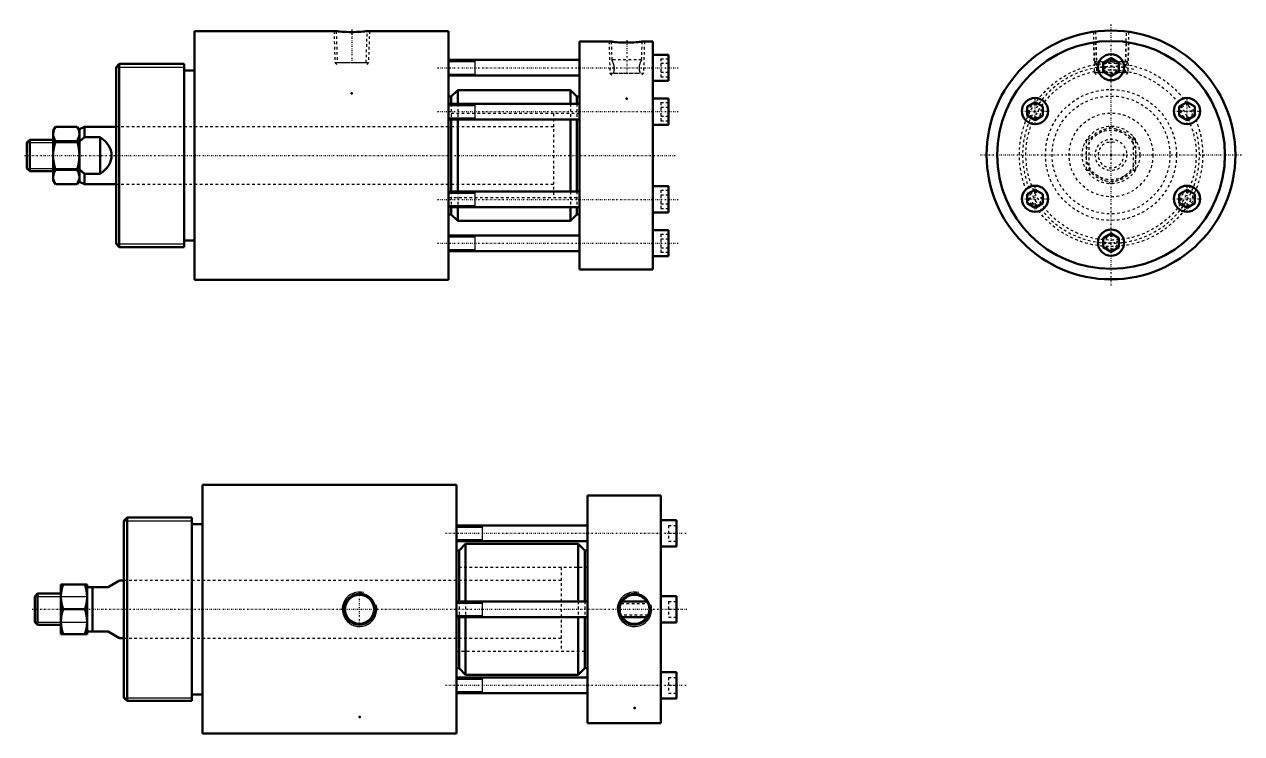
# Model space of a CAD drawing. Header units: millimetres. Extents: x -65 to 400, y -221 to 50.
import ezdxf

# ---------------------------------------------------------------- set-up
doc = ezdxf.new("R2010")
doc.units = ezdxf.units.MM
doc.linetypes.add('Center', pattern=[1.5, 0.45, -0.5, 0.05, -0.5])
doc.linetypes.add('Dashed', pattern=[2, 1, -1])
for name, color, linetype, lineweight in [('2d ConnectionPoints', 7, 'Continuous', 50), ('AM_0', 7, 'Continuous', 50), ('AM_5', 3, 'Continuous', 25), ('AM_7', 7, 'Center', 25), ('AM_9', 6, 'Dashed', 25)]:
    doc.layers.add(name, color=color, linetype=linetype, lineweight=lineweight)

# ---------------------------------------------------------------- blocks, each defined once
blk = doc.blocks.new('1_RODcxhc2_a_sd_32_40EX_0_in_JEAL_R_SD_32_40T_EX_0__0')
at = {"layer": 'AM_0'}
for p, q in [((-53.15, 10.97), (-54, 9.5)), ((-54, -9.5), (-54, 9.5)), ((-53.15, 10.97), (-44.85, 10.97)), ((-44, 9.5), (-44.85, 10.97)), ((-42, 11), (-44, 10.07)), ((-44, 10.07), (-44, -10.07)), ((-30, 11), (-42, 11)), ((-42, 11), (-42, 6.98)), ((-62.93, 6), (-64, 4.93)), ((-64, 4.93), (-64, -4.93)), ((-54, 6), (-62.93, 6)), ((-62.93, 6), (-62.93, -6)), ((-53.15, 5.48), (-44.85, 5.48)), ((-42, 6.98), (-44, 5.4)), ((-36, 6.98), (-42, 6.98)), ((-36, 6.98), (-36, -6.98)), ((-64, -4.93), (-62.93, -6)), ((-62.93, -6), (-54, -6)), ((-53.15, -5.48), (-44.85, -5.48)), ((-44, -5.4), (-42, -6.98)), ((-42, -6.98), (-36, -6.98)), ((-42, -6.98), (-42, -11)), ((-54, -9.5), (-53.15, -10.97)), ((-53.15, -10.97), (-44.85, -10.97)), ((-44.85, -10.97), (-44, -9.5)), ((-44, -10.07), (-42, -11)), ((-42, -11), (-30, -11))]:
    blk.add_line(p, q, dxfattribs=at)
for points in [[(-54, 8.23), (-54, 8.42), (-53.92, 9.06), (-53.74, 9.7), (-53.48, 10.34), (-53.15, 10.97)], [(-44.85, 10.97), (-44.5, 10.3), (-44.23, 9.63), (-44.06, 8.93), (-44, 8.23)], [(-53.15, 5.48), (-53.5, 6.15), (-53.77, 6.83), (-53.94, 7.53), (-54, 8.23)], [(-54, 0), (-53.94, 1.38), (-53.78, 2.74), (-53.51, 4.12), (-53.15, 5.48)], [(-44, 8.23), (-44, 8.03), (-44.08, 7.39), (-44.26, 6.76), (-44.52, 6.12), (-44.85, 5.48)], [(-44.85, 5.48), (-44.5, 4.16), (-44.24, 2.82), (-44.06, 1.44), (-44, 0.05), (-44, 0)], [(-36, -6.98), (-35, -6.21), (-34.12, -5.4), (-33.37, -4.54), (-32.75, -3.65), (-32.27, -2.74), (-31.93, -1.8), (-31.73, -0.84), (-31.67, 0.12), (-31.76, 1.07), (-31.99, 2.02), (-32.37, 2.96), (-32.89, 3.87), (-33.54, 4.75), (-34.32, 5.6), (-35.23, 6.4), (-36, 6.98)], [(-53.15, -5.48), (-53.5, -4.16), (-53.76, -2.82), (-53.94, -1.44), (-54, -0.05), (-54, 0)], [(-44, 0), (-44.06, -1.38), (-44.22, -2.74), (-44.49, -4.12), (-44.85, -5.48)], [(-54, -8.23), (-54, -8.03), (-53.92, -7.39), (-53.74, -6.76), (-53.48, -6.12), (-53.15, -5.48)], [(-53.15, -10.97), (-53.5, -10.3), (-53.77, -9.63), (-53.94, -8.93), (-54, -8.23)], [(-44.85, -5.48), (-44.5, -6.15), (-44.23, -6.83), (-44.06, -7.53), (-44, -8.23)], [(-44, -8.23), (-44, -8.42), (-44.08, -9.06), (-44.26, -9.7), (-44.52, -10.34), (-44.85, -10.97)]]:
    blk.add_lwpolyline(points, dxfattribs=at)
at = {"layer": 'AM_5'}
for p, q in [((-64, 4.93), (-44, 4.93)), ((-44, 6), (-44, 4.93)), ((-64, -4.93), (-44, -4.93)), ((-44, -6), (-44, -4.93))]:
    blk.add_line(p, q, dxfattribs=at)
at = {"layer": 'AM_7'}
blk.add_line((-65, 0), (183.75, 0), dxfattribs=at)
at = {"layer": 'AM_9'}
for p, q in [((147, 16), (137, 16)), ((137, 16), (137, -16)), ((137, 11), (-30, 11)), ((-30, -11), (137, -11)), ((137, -16), (147, -16))]:
    blk.add_line(p, q, dxfattribs=at)
blk = doc.blocks.new('2_JEAL_R_SD_32_40T_EX_0__body_0_in_JEAL_R_SD_32_40T_EX_0__0')
at = {"layer": 'AM_0'}
for p, q in [((54.1, 47.5), (0, 47.5)), ((0, 47.5), (0, -47.5)), ((97, 47.5), (65.89, 47.5)), ((97, 47.5), (97, -47.5)), ((159.1, 43.5), (147, 43.5)), ((147, 43.5), (147, -43.5)), ((175, 43.5), (170.89, 43.5)), ((175, 43.5), (175, -43.5)), ((181, 38.5), (175, 38.5)), ((181, 38.5), (181, 28.5)), ((-28.77, 35), (-30, 33.77)), ((-30, 33.77), (-30, -33.77)), ((-4, 35), (-28.77, 35)), ((-28.77, 35), (-28.77, -35)), ((-4, 35), (-4, -35)), ((147, 36.5), (97, 36.5)), ((0, 32.5), (-4, 32.5)), ((97, 30.5), (147, 30.5)), ((175, 28.5), (181, 28.5)), ((100.5, 25), (98, 22.5)), ((143.5, 25), (100.5, 25)), ((100.5, 25), (100.5, 19.75)), ((146, 22.5), (143.5, 25)), ((143.5, 25), (143.5, 19.75)), ((98, 22.5), (97, 22.5)), ((147, 19.75), (97, 19.75)), ((98, 22.5), (98, 19.75)), ((147, 22.5), (146, 22.5)), ((146, 22.5), (146, 19.75)), ((181, 21.75), (175, 21.75)), ((181, 21.75), (181, 11.75)), ((97, 13.75), (147, 13.75)), ((98, 13.75), (98, -13.75)), ((100.5, 13.75), (100.5, -13.75)), ((143.5, 13.75), (143.5, -13.75)), ((146, 13.75), (146, -13.75)), ((175, 11.75), (181, 11.75)), ((147, -13.75), (97, -13.75)), ((181, -11.75), (175, -11.75)), ((181, -11.75), (181, -21.75)), ((97, -19.75), (147, -19.75)), ((97, -22.5), (98, -22.5)), ((98, -19.75), (98, -22.5)), ((98, -22.5), (100.5, -25)), ((100.5, -19.75), (100.5, -25)), ((143.5, -19.75), (143.5, -25)), ((143.5, -25), (146, -22.5)), ((146, -19.75), (146, -22.5)), ((146, -22.5), (147, -22.5)), ((175, -21.75), (181, -21.75)), ((100.5, -25), (143.5, -25)), ((-4, -32.5), (0, -32.5)), ((147, -30.5), (97, -30.5)), ((181, -28.5), (175, -28.5)), ((181, -28.5), (181, -38.5)), ((-30, -33.77), (-28.77, -35)), ((-28.77, -35), (-4, -35)), ((97, -36.5), (147, -36.5)), ((175, -38.5), (181, -38.5)), ((147, -43.5), (175, -43.5)), ((0, -47.5), (97, -47.5))]:
    blk.add_line(p, q, dxfattribs=at)
for points in [[(54.09, 47.5), (54.09, 47.5), (54.22, 47.48), (54.5, 47.45), (54.94, 47.4), (55.51, 47.34), (56.22, 47.28), (57.03, 47.23), (57.94, 47.18), (58.89, 47.15), (59.9, 47.13), (60.87, 47.14), (61.85, 47.17), (62.75, 47.21), (63.59, 47.27), (64.32, 47.33), (64.94, 47.39), (65.41, 47.44), (65.74, 47.48), (65.89, 47.5), (65.91, 47.5)], [(159.09, 43.5), (159.09, 43.5), (159.22, 43.48), (159.49, 43.45), (159.93, 43.39), (160.5, 43.33), (161.21, 43.26), (162.02, 43.2), (162.93, 43.15), (163.88, 43.11), (164.88, 43.1), (165.86, 43.11), (166.83, 43.14), (167.73, 43.18), (168.58, 43.25), (169.31, 43.31), (169.93, 43.38), (170.41, 43.43), (170.73, 43.48), (170.89, 43.5), (170.91, 43.5)]]:
    blk.add_lwpolyline(points, dxfattribs=at)
at = {"layer": 'AM_5', "linetype": 'Dashed'}
for p, q in [((53.23, 47.5), (53.61, 35.5)), ((66.77, 47.5), (66.39, 35.5)), ((158.23, 43.5), (158.61, 31.5)), ((171.77, 43.5), (171.39, 31.5)), ((53.61, 35.5), (66.39, 35.5)), ((53.61, 35.5), (54.5, 34.5)), ((66.39, 35.5), (65.5, 34.5)), ((158.61, 31.5), (171.39, 31.5)), ((158.61, 31.5), (159.5, 30.5)), ((171.39, 31.5), (170.5, 30.5))]:
    blk.add_line(p, q, dxfattribs=at)
at = {"layer": 'AM_5'}
for p, q in [((-30, 33.77), (-4, 33.77)), ((-4, 35), (-4, 33.77)), ((97, 35.89), (107, 35.89)), ((107, 36.5), (107, 35.89)), ((107, 36.5), (107, 30.5)), ((97, 31.11), (107, 31.11)), ((107, 30.5), (107, 31.11)), ((97, 19.14), (107, 19.14)), ((107, 19.75), (107, 19.14)), ((107, 19.75), (107, 13.75)), ((97, 14.36), (107, 14.36)), ((107, 13.75), (107, 14.36)), ((107, -13.75), (107, -14.36)), ((107, -13.75), (107, -19.75)), ((97, -14.36), (107, -14.36)), ((97, -19.14), (107, -19.14)), ((107, -19.75), (107, -19.14)), ((97, -31.11), (107, -31.11)), ((107, -30.5), (107, -31.11)), ((107, -30.5), (107, -36.5)), ((-30, -33.77), (-4, -33.77)), ((-4, -35), (-4, -33.77)), ((97, -35.89), (107, -35.89)), ((107, -36.5), (107, -35.89))]:
    blk.add_line(p, q, dxfattribs=at)
at = {"layer": 'AM_7'}
for p, q in [((60, 48.1), (60, 34.9)), ((165, 44.1), (165, 30.9)), ((92.8, 33.5), (185.2, 33.5)), ((92.8, 16.75), (185.2, 16.75)), ((92.8, -16.75), (185.2, -16.75)), ((92.8, -33.5), (185.2, -33.5))]:
    blk.add_line(p, q, dxfattribs=at)
at = {"layer": 'AM_9'}
for p, q in [((54.09, 47.5), (54.46, 35.5)), ((65.54, 35.5), (65.91, 47.5)), ((159.09, 43.5), (159.31, 36.49)), ((170.69, 36.49), (170.91, 43.5)), ((54.46, 35.5), (65.54, 35.5)), ((170.69, 36.5), (159.31, 36.5)), ((178, 36.96), (181, 36.96)), ((178, 36.96), (178, 30.04)), ((178, 35.23), (181, 35.23)), ((159.94, 31.5), (170.06, 31.5)), ((178, 31.77), (181, 31.77)), ((178, 30.04), (181, 30.04)), ((98, 19.75), (98, 13.75)), ((100.5, 19.75), (100.5, 13.75)), ((143.5, 19.75), (143.5, 13.75)), ((146, 19.75), (146, 13.75)), ((178, 20.21), (181, 20.21)), ((178, 20.21), (178, 13.29)), ((147, 16), (97, 16)), ((178, 18.48), (181, 18.48)), ((178, 15.02), (181, 15.02)), ((97, 11), (-30, 11)), ((178, 13.29), (181, 13.29)), ((-30, -11), (97, -11)), ((98, -13.75), (98, -19.75)), ((100.5, -13.75), (100.5, -19.75)), ((143.5, -13.75), (143.5, -19.75)), ((146, -13.75), (146, -19.75)), ((178, -13.29), (181, -13.29)), ((178, -13.29), (178, -20.21)), ((97, -16), (147, -16)), ((178, -15.02), (181, -15.02)), ((178, -18.48), (181, -18.48)), ((178, -20.21), (181, -20.21)), ((178, -30.04), (181, -30.04)), ((178, -30.04), (178, -36.96)), ((178, -31.77), (181, -31.77)), ((178, -35.23), (181, -35.23)), ((178, -36.96), (181, -36.96))]:
    blk.add_line(p, q, dxfattribs=at)
for points in [[(159.94, 31.5), (160.06, 31.88), (160.17, 32.32), (160.25, 32.78), (160.28, 33.28), (160.26, 33.72), (160.2, 34.17), (160, 34.96), (159.86, 35.35), (159.71, 35.7), (159.56, 36.02), (159.43, 36.27), (159.35, 36.43), (159.31, 36.5), (159.31, 36.5)], [(170.69, 36.5), (170.68, 36.48), (170.64, 36.4), (170.46, 36.06), (170.33, 35.79), (170.18, 35.45), (170.02, 35.04), (169.88, 34.56), (169.78, 34.06), (169.73, 33.52), (169.73, 33.08), (169.77, 32.63), (169.95, 31.86), (170.06, 31.5)]]:
    blk.add_lwpolyline(points, dxfattribs=at)
blk = doc.blocks.new('1_RODcxhc2_a_sd_32_40EX_0_in_JEAL_R_SD_32_40T_EX_0__2')
at = {"layer": 'AM_5', "linetype": 'Dashed'}
blk.add_arc((0, 0), 4.93, 75, 15, dxfattribs=at)
at = {"layer": 'AM_9'}
for p, q in [((0, 10.97), (-9.5, 5.48)), ((9.5, 5.48), (0, 10.97)), ((-9.5, 5.48), (-9.5, -5.48)), ((-8.5, 6.98), (-8.5, -6.98)), ((8.5, 6.98), (8.5, -6.98)), ((9.5, -5.48), (9.5, 5.48)), ((-9.5, -5.48), (0, -10.97)), ((0, -10.97), (9.5, -5.48))]:
    blk.add_line(p, q, dxfattribs=at)
for radius in [16, 11, 9.5, 6]:
    blk.add_circle((0, 0), radius, dxfattribs=at)
for start, end in [(32.4253, 147.5747), (212.4253, 327.5747)]:
    blk.add_arc((0, 0), 10.07, start, end, dxfattribs=at)
blk = doc.blocks.new('2_JEAL_R_SD_32_40T_EX_0__body_0_in_JEAL_R_SD_32_40T_EX_0__2')
at = {"layer": 'AM_0'}
for p, q in [((0, 36.96), (-3, 35.23)), ((-3, 35.23), (-3, 31.77)), ((3, 35.23), (0, 36.96)), ((3, 31.77), (3, 35.23)), ((-3, 31.77), (0, 30.04)), ((0, 30.04), (3, 31.77)), ((-29.01, 20.21), (-32.01, 18.48)), ((-26.01, 18.48), (-29.01, 20.21)), ((29.01, 20.21), (26.01, 18.48)), ((32.01, 18.48), (29.01, 20.21)), ((-32.01, 18.48), (-32.01, 15.02)), ((-32.01, 15.02), (-29.01, 13.29)), ((-29.01, 13.29), (-26.01, 15.02)), ((-26.01, 15.02), (-26.01, 18.48)), ((26.01, 18.48), (26.01, 15.02)), ((26.01, 15.02), (29.01, 13.29)), ((29.01, 13.29), (32.01, 15.02)), ((32.01, 15.02), (32.01, 18.48)), ((-29.01, -13.29), (-32.01, -15.02)), ((-26.01, -15.02), (-29.01, -13.29)), ((29.01, -13.29), (26.01, -15.02)), ((32.01, -15.02), (29.01, -13.29)), ((-32.01, -15.02), (-32.01, -18.48)), ((-32.01, -18.48), (-29.01, -20.21)), ((-29.01, -20.21), (-26.01, -18.48)), ((-26.01, -18.48), (-26.01, -15.02)), ((26.01, -15.02), (26.01, -18.48)), ((26.01, -18.48), (29.01, -20.21)), ((29.01, -20.21), (32.01, -18.48)), ((32.01, -18.48), (32.01, -15.02)), ((0, -30.04), (-3, -31.77)), ((-3, -31.77), (-3, -35.23)), ((3, -31.77), (0, -30.04)), ((3, -35.23), (3, -31.77)), ((-3, -35.23), (0, -36.96)), ((0, -36.96), (3, -35.23))]:
    blk.add_line(p, q, dxfattribs=at)
for centre, radius in [((0, 0), 47.5), ((0, 0), 43.5), ((0, 33.5), 5), ((-29.01, 16.75), 5), ((29.01, 16.75), 5), ((-29.01, -16.75), 5), ((29.01, -16.75), 5), ((0, -33.5), 5)]:
    blk.add_circle(centre, radius, dxfattribs=at)
at = {"layer": 'AM_5', "linetype": 'Dashed'}
for p, q in [((-6.75, 47.02), (-6.39, 35.5)), ((6.75, 47.02), (6.39, 35.5)), ((-6.75, 42.97), (-6.39, 31.5)), ((6.75, 42.97), (6.39, 31.5)), ((6.39, 35.5), (-6.39, 35.5)), ((-6.39, 35.5), (-5.5, 34.5)), ((6.39, 35.5), (5.5, 34.5)), ((6.39, 31.5), (-6.39, 31.5)), ((-6.39, 31.5), (-5.5, 30.5)), ((6.39, 31.5), (5.5, 30.5))]:
    blk.add_line(p, q, dxfattribs=at)
for centre, radius in [((0, 0), 33.77), ((0, 33.5), 2.39), ((-29.01, 16.75), 2.39), ((29.01, 16.75), 2.39), ((-29.01, -16.75), 2.39), ((29.01, -16.75), 2.39), ((0, -33.5), 2.39)]:
    blk.add_arc(centre, radius, 75, 15, dxfattribs=at)
at = {"layer": 'AM_7'}
for p, q in [((0, -49.88), (0, 49.88)), ((-5.25, 33.5), (5.25, 33.5)), ((-29.01, 11.5), (-29.01, 22)), ((29.01, 11.5), (29.01, 22)), ((-34.26, 16.75), (-23.76, 16.75)), ((23.76, 16.75), (34.26, 16.75)), ((-49.88, 0), (49.88, 0)), ((-29.01, -22), (-29.01, -11.5)), ((29.01, -22), (29.01, -11.5)), ((-34.26, -16.75), (-23.76, -16.75)), ((23.76, -16.75), (34.26, -16.75)), ((-5.25, -33.5), (5.25, -33.5))]:
    blk.add_line(p, q, dxfattribs=at)
at = {"layer": 'AM_9'}
for p, q in [((-5.9, 47.13), (-5.54, 35.5)), ((5.54, 35.5), (5.9, 47.13)), ((-5.9, 43.1), (-5.54, 31.5)), ((5.54, 31.5), (5.9, 43.1)), ((-5.54, 35.5), (5.54, 35.5)), ((-5.54, 31.5), (-2.24, 31.5)), ((2.24, 31.5), (5.54, 31.5))]:
    blk.add_line(p, q, dxfattribs=at)
blk.add_lwpolyline([(2.24, 31.5), (2.52, 31.88), (2.76, 32.32), (2.91, 32.78), (2.99, 33.28), (2.99, 33.72), (2.92, 34.17), (2.62, 34.96), (2.36, 35.35), (2.04, 35.7), (1.63, 36.02), (1.15, 36.27), (0.66, 36.43), (0.14, 36.5), (-0.31, 36.48), (-0.77, 36.4), (-1.57, 36.06), (-1.94, 35.79), (-2.28, 35.45), (-2.57, 35.04), (-2.81, 34.56), (-2.95, 34.06), (-3, 33.52), (-2.97, 33.08), (-2.87, 32.63), (-2.51, 31.86), (-2.24, 31.5)], dxfattribs=at)
for centre, radius in [((0, 0), 35), ((0, 0), 32.5), ((0, 0), 25), ((-29.01, 16.75), 3), ((0, 0), 22.5), ((29.01, 16.75), 3), ((0, 0), 16), ((-29.01, -16.75), 3), ((29.01, -16.75), 3), ((0, -33.5), 3)]:
    blk.add_circle(centre, radius, dxfattribs=at)
for start, end in [(359.0126, 1.3839), (214.4474, 322.2703)]:
    blk.add_arc((0, 33.5), 3, start, end, dxfattribs=at)
blk = doc.blocks.new('1_RODcxhc2_a_sd_32_40EX_0_in_JEAL_R_SD_32_40T_EX_0__4')
at = {"layer": 'AM_0'}
for p, q in [((-54, -9.5), (-54, 9.5)), ((-44, 9.5), (-54, 9.5)), ((-44, 9.5), (-44, -9.5)), ((-36, 8.5), (-31.67, 11)), ((-30, 11), (-31.67, 11)), ((-62.93, 6), (-64, 4.93)), ((-64, 4.93), (-64, -4.93)), ((-54, 6), (-62.93, 6)), ((-62.93, 6), (-62.93, -6)), ((-44, 8.5), (-36, 8.5)), ((-42, 8.5), (-42, -8.5)), ((-53.15, 0), (-44.85, 0)), ((-64, -4.93), (-62.93, -6)), ((-62.93, -6), (-54, -6)), ((-36, -8.5), (-44, -8.5)), ((-31.67, -11), (-36, -8.5)), ((-54, -9.5), (-44, -9.5)), ((-31.67, -11), (-30, -11))]:
    blk.add_line(p, q, dxfattribs=at)
for points in [[(-54, 4.75), (-54, 5.09), (-53.92, 6.2), (-53.74, 7.3), (-53.48, 8.41), (-53.15, 9.5)], [(-44.85, 9.5), (-44.5, 8.34), (-44.23, 7.17), (-44.06, 5.97), (-44, 4.75)], [(-53.15, 0), (-53.5, 1.16), (-53.77, 2.33), (-53.94, 3.53), (-54, 4.75)], [(-44, 4.75), (-44, 4.41), (-44.08, 3.3), (-44.26, 2.2), (-44.52, 1.09), (-44.85, 0)], [(-54, -4.75), (-54, -4.41), (-53.92, -3.3), (-53.74, -2.2), (-53.48, -1.09), (-53.15, 0)], [(-44.85, 0), (-44.5, -1.16), (-44.23, -2.33), (-44.06, -3.53), (-44, -4.75)], [(-53.15, -9.5), (-53.5, -8.34), (-53.77, -7.17), (-53.94, -5.97), (-54, -4.75)], [(-44, -4.75), (-44, -5.09), (-44.08, -6.2), (-44.26, -7.3), (-44.52, -8.41), (-44.85, -9.5)]]:
    blk.add_lwpolyline(points, dxfattribs=at)
at = {"layer": 'AM_5'}
for p, q in [((-64, 4.93), (-44, 4.93)), ((-44, 6), (-44, 4.93)), ((-64, -4.93), (-44, -4.93)), ((-44, -6), (-44, -4.93))]:
    blk.add_line(p, q, dxfattribs=at)
at = {"layer": 'AM_7'}
blk.add_line((-65, 0), (185.2, 0), dxfattribs=at)
at = {"layer": 'AM_9'}
for p, q in [((137, 16), (137, -16)), ((147, 16), (137, 16)), ((137, 11), (-30, 11)), ((-30, -11), (137, -11)), ((137, -16), (147, -16))]:
    blk.add_line(p, q, dxfattribs=at)
blk = doc.blocks.new('2_JEAL_R_SD_32_40T_EX_0__body_0_in_JEAL_R_SD_32_40T_EX_0__4')
at = {"layer": 'AM_0'}
for p, q in [((0, 47.5), (0, -47.5)), ((97, 47.5), (0, 47.5)), ((97, 47.5), (97, -47.5)), ((147, 43.5), (147, -43.5)), ((175, 43.5), (147, 43.5)), ((175, 43.5), (175, -43.5)), ((-28.77, 35), (-30, 33.77)), ((-30, 33.77), (-30, -33.77)), ((-4, 35), (-28.77, 35)), ((-28.77, 35), (-28.77, -35)), ((-4, 35), (-4, -35)), ((181, 34.01), (175, 34.01)), ((181, 34.01), (181, 24.01)), ((0, 32.5), (-4, 32.5)), ((147, 32.01), (97, 32.01)), ((97, 26.01), (147, 26.01)), ((100.5, 25), (98, 22.5)), ((143.5, 25), (100.5, 25)), ((100.5, 25), (100.5, 3)), ((146, 22.5), (143.5, 25)), ((143.5, 25), (143.5, 3)), ((175, 24.01), (181, 24.01)), ((98, 22.5), (97, 22.5)), ((98, 22.5), (98, 3)), ((147, 22.5), (146, 22.5)), ((146, 22.5), (146, 3)), ((181, 5), (175, 5)), ((181, 5), (181, -5)), ((147, 3), (97, 3)), ((169.73, 3), (160.27, 3)), ((97, -3), (147, -3)), ((98, -3), (98, -22.5)), ((100.5, -3), (100.5, -25)), ((143.5, -3), (143.5, -25)), ((146, -3), (146, -22.5)), ((160.27, -3), (169.73, -3)), ((175, -5), (181, -5)), ((97, -22.5), (98, -22.5)), ((98, -22.5), (100.5, -25)), ((143.5, -25), (146, -22.5)), ((146, -22.5), (147, -22.5)), ((147, -26.01), (97, -26.01)), ((100.5, -25), (143.5, -25)), ((181, -24.01), (175, -24.01)), ((181, -24.01), (181, -34.01)), ((-4, -32.5), (0, -32.5)), ((97, -32.01), (147, -32.01)), ((-30, -33.77), (-28.77, -35)), ((-28.77, -35), (-4, -35)), ((175, -34.01), (181, -34.01)), ((147, -43.5), (175, -43.5)), ((0, -47.5), (97, -47.5))]:
    blk.add_line(p, q, dxfattribs=at)
for points in [[(55.89, 4.24), (55.24, 3.5), (54.72, 2.64), (54.35, 1.73), (54.14, 0.75), (54.09, -0.23), (54.22, -1.22), (54.5, -2.15), (54.94, -3.05), (55.51, -3.83), (56.22, -4.54), (57.03, -5.1), (57.94, -5.53), (58.89, -5.79), (59.9, -5.9), (60.87, -5.83), (61.85, -5.6), (62.75, -5.22), (63.59, -4.68), (64.32, -4.02), (64.94, -3.23), (65.41, -2.37), (65.74, -1.41), (65.89, -0.44), (65.88, 0.56), (65.71, 1.52), (65.37, 2.46), (64.9, 3.3), (64.27, 4.08), (63.53, 4.73), (62.68, 5.26), (61.76, 5.63), (60.78, 5.85), (59.8, 5.89), (58.8, 5.77), (57.86, 5.5), (56.96, 5.06), (56.4, 4.68), (55.89, 4.24)], [(160.89, 4.24), (160.25, 3.51), (159.72, 2.65), (159.35, 1.74), (159.14, 0.75), (159.09, -0.22), (159.22, -1.21), (159.49, -2.14), (159.93, -3.03), (160.5, -3.82), (161.21, -4.53), (162.02, -5.09), (162.93, -5.52), (163.88, -5.79), (164.88, -5.9), (165.86, -5.83), (166.83, -5.61), (167.73, -5.23), (168.58, -4.69), (169.31, -4.04), (169.93, -3.25), (170.41, -2.38), (170.73, -1.43), (170.89, -0.46), (170.88, 0.54), (170.72, 1.5), (170.38, 2.44), (169.91, 3.28), (169.28, 4.06), (168.55, 4.71), (167.7, 5.25), (166.79, 5.62), (165.8, 5.84), (164.82, 5.89), (163.82, 5.78), (162.89, 5.51), (161.98, 5.07), (161.42, 4.69), (160.89, 4.24)], [(160.27, -3), (160.26, -2.99), (160.2, -2.92), (160, -2.62), (159.86, -2.36), (159.71, -2.04), (159.56, -1.63), (159.43, -1.15), (159.35, -0.66), (159.31, -0.14), (159.32, 0.31), (159.36, 0.77), (159.54, 1.57), (159.67, 1.94), (159.82, 2.28), (159.98, 2.57), (160.12, 2.81), (160.22, 2.95), (160.27, 3), (160.27, 3)], [(169.73, 3), (169.74, 2.99), (169.8, 2.92), (170, 2.62), (170.14, 2.36), (170.29, 2.04), (170.44, 1.63), (170.57, 1.15), (170.65, 0.66), (170.69, 0.14), (170.68, -0.31), (170.64, -0.77), (170.46, -1.57), (170.33, -1.94), (170.18, -2.28), (170.02, -2.57), (169.88, -2.81), (169.78, -2.95), (169.73, -3), (169.73, -3)]]:
    blk.add_lwpolyline(points, dxfattribs=at)
blk.add_circle((60, 0), 5.54, dxfattribs=at)
for start, end in [(32.819, 147.181), (212.819, 327.181)]:
    blk.add_arc((165, 0), 5.54, start, end, dxfattribs=at)
at = {"layer": 'AM_5'}
for p, q in [((-30, 33.77), (-4, 33.77)), ((-4, 35), (-4, 33.77)), ((97, 31.4), (107, 31.4)), ((107, 26.01), (107, 32.01)), ((107, 32.01), (107, 31.4)), ((97, 26.63), (107, 26.63)), ((107, 26.01), (107, 26.63)), ((97, 2.39), (107, 2.39)), ((107, -3), (107, 3)), ((107, 3), (107, 2.39)), ((97, -2.39), (107, -2.39)), ((107, -3), (107, -2.39)), ((97, -26.63), (107, -26.63)), ((107, -32.01), (107, -26.01)), ((107, -26.01), (107, -26.63)), ((97, -31.4), (107, -31.4)), ((107, -32.01), (107, -31.4)), ((-30, -33.77), (-4, -33.77)), ((-4, -35), (-4, -33.77))]:
    blk.add_line(p, q, dxfattribs=at)
for centre in [(60, 0), (165, 0)]:
    blk.add_arc(centre, 6.58, 75, 15, dxfattribs=at)
at = {"layer": 'AM_7'}
for p, q in [((92.8, 29.01), (185.2, 29.01)), ((60, -5.81), (60, 5.81)), ((92.8, -29.01), (185.2, -29.01))]:
    blk.add_line(p, q, dxfattribs=at)
at = {"layer": 'AM_9'}
for p, q in [((178, 32.01), (181, 32.01)), ((178, 32.01), (178, 26.01)), ((178, 29.01), (181, 29.01)), ((178, 26.01), (181, 26.01)), ((147, 16), (97, 16)), ((97, 11), (-30, 11)), ((98, 3), (98, -3)), ((100.5, 3), (100.5, -3)), ((143.5, 3), (143.5, -3)), ((146, 3), (146, -3)), ((159.94, 2.24), (170.06, 2.24)), ((178, 3), (181, 3)), ((178, 3), (178, -3)), ((178, 0), (181, 0)), ((170.06, -2.24), (159.94, -2.24)), ((178, -3), (181, -3)), ((-30, -11), (97, -11)), ((97, -16), (147, -16)), ((178, -26.01), (181, -26.01)), ((178, -26.01), (178, -32.01)), ((178, -29.01), (181, -29.01)), ((178, -32.01), (181, -32.01))]:
    blk.add_line(p, q, dxfattribs=at)
for points in [[(160.27, 3), (160.27, 2.97), (160.23, 2.87), (160.05, 2.51), (159.94, 2.24)], [(170.06, 2.24), (169.94, 2.52), (169.83, 2.76), (169.75, 2.91), (169.72, 2.99), (169.73, 3)], [(159.94, -2.24), (160.06, -2.52), (160.17, -2.76), (160.25, -2.91), (160.28, -2.99), (160.27, -3)], [(169.73, -3), (169.73, -2.97), (169.77, -2.87), (169.95, -2.51), (170.06, -2.24)]]:
    blk.add_lwpolyline(points, dxfattribs=at)
for start, end in [(147.181, 156.1732), (23.8268, 32.819), (203.8268, 212.819), (327.181, 336.1732)]:
    blk.add_arc((165, 0), 5.54, start, end, dxfattribs=at)

msp = doc.modelspace()

# ---------------------------------------------------------------- linework, layer by layer
at = {"layer": '2d ConnectionPoints'}
for p in [(60, 23.75), (308.8, 23.96), (165, 21.75), (312.26, 21.96), (0, 0), (349.93, 0.21), (2.98, -173.3), (167.98, -210.97), (62.98, -214.43)]:
    msp.add_point(p, dxfattribs=at)

# ---------------------------------------------------------------- block references
for name, p in [('2_JEAL_R_SD_32_40T_EX_0__body_0_in_JEAL_R_SD_32_40T_EX_0__0', (0, 0)), ('2_JEAL_R_SD_32_40T_EX_0__body_0_in_JEAL_R_SD_32_40T_EX_0__2', (349.93, 0.21)), ('1_RODcxhc2_a_sd_32_40EX_0_in_JEAL_R_SD_32_40T_EX_0__0', (0, 0)), ('1_RODcxhc2_a_sd_32_40EX_0_in_JEAL_R_SD_32_40T_EX_0__2', (349.93, 0.21)), ('2_JEAL_R_SD_32_40T_EX_0__body_0_in_JEAL_R_SD_32_40T_EX_0__4', (2.98, -173.3)), ('1_RODcxhc2_a_sd_32_40EX_0_in_JEAL_R_SD_32_40T_EX_0__4', (2.98, -173.3))]:
    msp.add_blockref(name, p)

doc.saveas('drawing.dxf')
